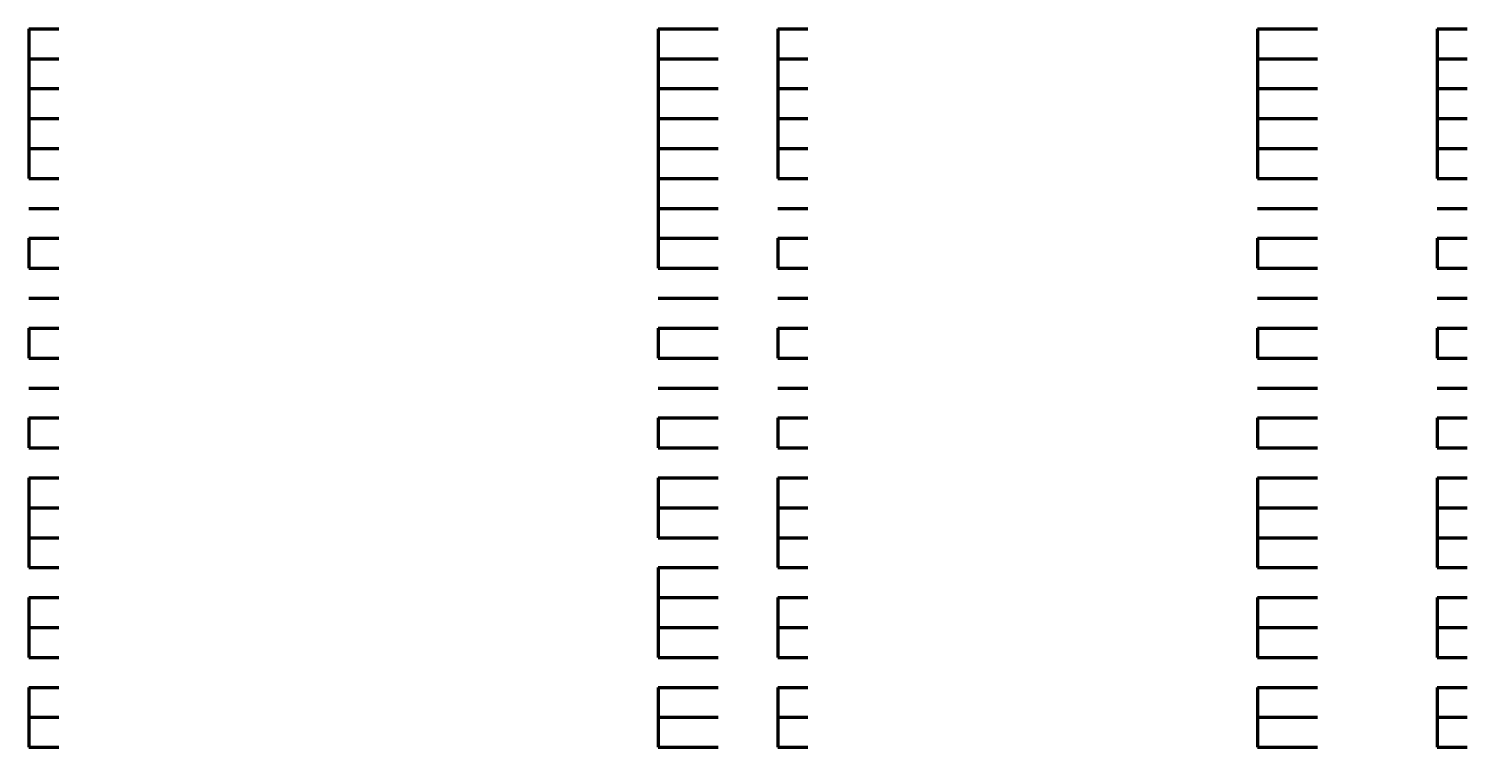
# Model space of a CAD drawing. Header units: inches. Extents: x 16 to 776, y 37 to 575.
# Drawn here: x 654.17 to 662.17, y 352.33 to 356.33 of the extents above; entities that cross this region are included whole.
import ezdxf

# ---------------------------------------------------------------- set-up
doc = ezdxf.new("R2010")
doc.units = ezdxf.units.IN
doc.header["$MEASUREMENT"] = 0
doc.layers.add('P', color=250, linetype='CONTINUOUS', lineweight=100)

msp = doc.modelspace()

# ---------------------------------------------------------------- linework, layer by layer
at = {"layer": 'P', "color": 0, "linetype": 'Continuous'}
for points in [[(654.1667, 356.3333), (654.1667, 356.3333)], [(654.1667, 356.3333), (654.3333, 356.3333)], [(654.1667, 356.3333), (654.1667, 356.3333)], [(654.1667, 356.3333), (654.1667, 356.3333)], [(654.1667, 356.3333), (654.3333, 356.3333)], [(654.1667, 356.3333), (654.3333, 356.3333)], [(654.1667, 356.3333), (654.1667, 356.3333)], [(654.1667, 356.3333), (654.1667, 356.1667)], [(654.1667, 356.3333), (654.3333, 356.3333)], [(654.1667, 356.3333), (654.1667, 356.3333)], [(657.6667, 356.3333), (657.8333, 356.3333)], [(657.6667, 356.3333), (657.6667, 356.3333)], [(657.6667, 356.3333), (657.8333, 356.3333)], [(657.6667, 356.3333), (657.8333, 356.3333)], [(657.6667, 356.3333), (657.6667, 356.1667)], [(657.6667, 356.3333), (657.8333, 356.3333)], [(657.8333, 356.3333), (658, 356.3333)], [(657.8333, 356.3333), (658, 356.3333)], [(657.8333, 356.3333), (658, 356.3333)], [(657.8333, 356.3333), (658, 356.3333)], [(658.3333, 356.3333), (658.5, 356.3333)], [(658.3333, 356.3333), (658.3333, 356.3333)], [(658.3333, 356.3333), (658.5, 356.3333)], [(658.3333, 356.3333), (658.5, 356.3333)], [(658.3333, 356.3333), (658.3333, 356.1667)], [(658.3333, 356.3333), (658.5, 356.3333)], [(658.5, 356.3333), (658.5, 356.3333)], [(658.5, 356.3333), (658.5, 356.3333)], [(658.5, 356.3333), (658.5, 356.3333)], [(658.5, 356.3333), (658.5, 356.3333)], [(661, 356.3333), (661.1667, 356.3333)], [(661, 356.3333), (661, 356.3333)], [(661, 356.3333), (661.1667, 356.3333)], [(661, 356.3333), (661.1667, 356.3333)], [(661, 356.3333), (661, 356.1667)], [(661, 356.3333), (661.1667, 356.3333)], [(661.1667, 356.3333), (661.3333, 356.3333)], [(661.1667, 356.3333), (661.3333, 356.3333)], [(661.1667, 356.3333), (661.3333, 356.3333)], [(661.1667, 356.3333), (661.3333, 356.3333)], [(662, 356.3333), (662, 356.3333)], [(662, 356.3333), (662.1667, 356.3333)], [(662, 356.3333), (662, 356.3333)], [(662, 356.3333), (662, 356.3333)], [(662, 356.3333), (662.1667, 356.3333)], [(662, 356.3333), (662.1667, 356.3333)], [(662, 356.3333), (662, 356.3333)], [(662, 356.3333), (662, 356.1667)], [(662, 356.3333), (662.1667, 356.3333)], [(662, 356.3333), (662, 356.3333)], [(654.1667, 356.1667), (654.1667, 356.1667)], [(654.1667, 356.1667), (654.3333, 356.1667)], [(654.1667, 356.1667), (654.1667, 356)], [(654.1667, 356.1667), (654.3333, 356.1667)], [(654.1667, 356.1667), (654.1667, 356.1667)], [(657.6667, 356.1667), (657.8333, 356.1667)], [(657.6667, 356.1667), (657.6667, 356)], [(657.6667, 356.1667), (657.8333, 356.1667)], [(657.8333, 356.1667), (658, 356.1667)], [(657.8333, 356.1667), (658, 356.1667)], [(658.3333, 356.1667), (658.5, 356.1667)], [(658.3333, 356.1667), (658.3333, 356)], [(658.3333, 356.1667), (658.5, 356.1667)], [(658.5, 356.1667), (658.5, 356.1667)], [(658.5, 356.1667), (658.5, 356.1667)], [(661, 356.1667), (661.1667, 356.1667)], [(661, 356.1667), (661, 356)], [(661, 356.1667), (661.1667, 356.1667)], [(661.1667, 356.1667), (661.3333, 356.1667)], [(661.1667, 356.1667), (661.3333, 356.1667)], [(662, 356.1667), (662, 356.1667)], [(662, 356.1667), (662.1667, 356.1667)], [(662, 356.1667), (662, 356)], [(662, 356.1667), (662.1667, 356.1667)], [(662, 356.1667), (662, 356.1667)], [(654.1667, 356), (654.1667, 356)], [(654.1667, 356), (654.3333, 356)], [(654.1667, 356), (654.1667, 356)], [(654.1667, 356), (654.3333, 356)], [(654.1667, 356), (654.3333, 356)], [(654.1667, 356), (654.1667, 356)], [(654.1667, 356), (654.1667, 355.8333)], [(654.1667, 356), (654.3333, 356)], [(654.1667, 356), (654.1667, 356)], [(657.6667, 356), (657.8333, 356)], [(657.6667, 356), (657.8333, 356)], [(657.6667, 356), (657.8333, 356)], [(657.6667, 356), (657.6667, 355.8333)], [(657.6667, 356), (657.8333, 356)], [(657.8333, 356), (658, 356)], [(657.8333, 356), (658, 356)], [(657.8333, 356), (658, 356)], [(657.8333, 356), (658, 356)], [(658.3333, 356), (658.5, 356)], [(658.3333, 356), (658.5, 356)], [(658.3333, 356), (658.5, 356)], [(658.3333, 356), (658.3333, 355.8333)], [(658.3333, 356), (658.5, 356)], [(658.5, 356), (658.5, 356)], [(658.5, 356), (658.5, 356)], [(658.5, 356), (658.5, 356)], [(658.5, 356), (658.5, 356)], [(661, 356), (661.1667, 356)], [(661, 356), (661.1667, 356)], [(661, 356), (661.1667, 356)], [(661, 356), (661, 355.8333)], [(661, 356), (661.1667, 356)], [(661.1667, 356), (661.3333, 356)], [(661.1667, 356), (661.3333, 356)], [(661.1667, 356), (661.3333, 356)], [(661.1667, 356), (661.3333, 356)], [(662, 356), (662, 356)], [(662, 356), (662.1667, 356)], [(662, 356), (662, 356)], [(662, 356), (662.1667, 356)], [(662, 356), (662.1667, 356)], [(662, 356), (662, 356)], [(662, 356), (662, 355.8333)], [(662, 356), (662.1667, 356)], [(662, 356), (662, 356)], [(654.1667, 355.8333), (654.1667, 355.8333)], [(654.1667, 355.8333), (654.3333, 355.8333)], [(654.1667, 355.8333), (654.1667, 355.6667)], [(654.1667, 355.8333), (654.3333, 355.8333)], [(654.1667, 355.8333), (654.1667, 355.8333)], [(657.6667, 355.8333), (657.8333, 355.8333)], [(657.6667, 355.8333), (657.6667, 355.6667)], [(657.6667, 355.8333), (657.8333, 355.8333)], [(657.8333, 355.8333), (658, 355.8333)], [(657.8333, 355.8333), (658, 355.8333)], [(658.3333, 355.8333), (658.5, 355.8333)], [(658.3333, 355.8333), (658.3333, 355.6667)], [(658.3333, 355.8333), (658.5, 355.8333)], [(658.5, 355.8333), (658.5, 355.8333)], [(658.5, 355.8333), (658.5, 355.8333)], [(661, 355.8333), (661.1667, 355.8333)], [(661, 355.8333), (661, 355.6667)], [(661, 355.8333), (661.1667, 355.8333)], [(661.1667, 355.8333), (661.3333, 355.8333)], [(661.1667, 355.8333), (661.3333, 355.8333)], [(662, 355.8333), (662, 355.8333)], [(662, 355.8333), (662.1667, 355.8333)], [(662, 355.8333), (662, 355.6667)], [(662, 355.8333), (662.1667, 355.8333)], [(662, 355.8333), (662, 355.8333)], [(654.1667, 355.6667), (654.1667, 355.6667)], [(654.1667, 355.6667), (654.3333, 355.6667)], [(654.1667, 355.6667), (654.1667, 355.5)], [(654.1667, 355.6667), (654.3333, 355.6667)], [(654.1667, 355.6667), (654.1667, 355.6667)], [(657.6667, 355.6667), (657.8333, 355.6667)], [(657.6667, 355.6667), (657.6667, 355.5)], [(657.6667, 355.6667), (657.8333, 355.6667)], [(657.8333, 355.6667), (658, 355.6667)], [(657.8333, 355.6667), (658, 355.6667)], [(658.3333, 355.6667), (658.5, 355.6667)], [(658.3333, 355.6667), (658.3333, 355.5)], [(658.3333, 355.6667), (658.5, 355.6667)], [(658.5, 355.6667), (658.5, 355.6667)], [(658.5, 355.6667), (658.5, 355.6667)], [(661, 355.6667), (661.1667, 355.6667)], [(661, 355.6667), (661, 355.5)], [(661, 355.6667), (661.1667, 355.6667)], [(661.1667, 355.6667), (661.3333, 355.6667)], [(661.1667, 355.6667), (661.3333, 355.6667)], [(662, 355.6667), (662, 355.6667)], [(662, 355.6667), (662.1667, 355.6667)], [(662, 355.6667), (662, 355.5)], [(662, 355.6667), (662.1667, 355.6667)], [(662, 355.6667), (662, 355.6667)], [(654.1667, 355.5), (654.1667, 355.5)], [(654.1667, 355.5), (654.3333, 355.5)], [(654.1667, 355.5), (654.1667, 355.5)], [(654.1667, 355.5), (654.1667, 355.5)], [(654.1667, 355.5), (654.3333, 355.5)], [(654.1667, 355.5), (654.3333, 355.5)], [(654.1667, 355.5), (654.1667, 355.5)], [(654.1667, 355.5), (654.3333, 355.5)], [(654.1667, 355.5), (654.1667, 355.5)], [(654.1667, 355.5), (654.3333, 355.5)], [(654.1667, 355.5), (654.1667, 355.5)], [(657.6667, 355.5), (657.8333, 355.5)], [(657.6667, 355.5), (657.8333, 355.5)], [(657.6667, 355.5), (657.8333, 355.5)], [(657.6667, 355.5), (657.6667, 355.3333)], [(657.6667, 355.5), (657.8333, 355.5)], [(657.8333, 355.5), (658, 355.5)], [(657.8333, 355.5), (658, 355.5)], [(657.8333, 355.5), (658, 355.5)], [(657.8333, 355.5), (658, 355.5)], [(658.3333, 355.5), (658.5, 355.5)], [(658.3333, 355.5), (658.3333, 355.5)], [(658.3333, 355.5), (658.5, 355.5)], [(658.3333, 355.5), (658.5, 355.5)], [(658.3333, 355.5), (658.5, 355.5)], [(658.3333, 355.5), (658.5, 355.5)], [(658.5, 355.5), (658.5, 355.5)], [(658.5, 355.5), (658.5, 355.5)], [(658.5, 355.5), (658.5, 355.5)], [(658.5, 355.5), (658.5, 355.5)], [(658.5, 355.5), (658.5, 355.5)], [(661, 355.5), (661.1667, 355.5)], [(661, 355.5), (661, 355.5)], [(661, 355.5), (661.1667, 355.5)], [(661, 355.5), (661.1667, 355.5)], [(661, 355.5), (661.1667, 355.5)], [(661, 355.5), (661.1667, 355.5)], [(661.1667, 355.5), (661.3333, 355.5)], [(661.1667, 355.5), (661.3333, 355.5)], [(661.1667, 355.5), (661.3333, 355.5)], [(661.1667, 355.5), (661.3333, 355.5)], [(661.1667, 355.5), (661.3333, 355.5)], [(662, 355.5), (662, 355.5)], [(662, 355.5), (662.1667, 355.5)], [(662, 355.5), (662, 355.5)], [(662, 355.5), (662, 355.5)], [(662, 355.5), (662.1667, 355.5)], [(662, 355.5), (662.1667, 355.5)], [(662, 355.5), (662, 355.5)], [(662, 355.5), (662.1667, 355.5)], [(662, 355.5), (662, 355.5)], [(662, 355.5), (662.1667, 355.5)], [(662, 355.5), (662, 355.5)], [(654.1667, 355.3333), (654.1667, 355.3333)], [(654.1667, 355.3333), (654.3333, 355.3333)], [(654.1667, 355.3333), (654.1667, 355.3333)], [(654.1667, 355.3333), (654.3333, 355.3333)], [(654.1667, 355.3333), (654.3333, 355.3333)], [(654.1667, 355.3333), (654.1667, 355.3333)], [(657.6667, 355.3333), (657.8333, 355.3333)], [(657.6667, 355.3333), (657.6667, 355.1667)], [(657.6667, 355.3333), (657.8333, 355.3333)], [(657.8333, 355.3333), (658, 355.3333)], [(657.8333, 355.3333), (658, 355.3333)], [(658.3333, 355.3333), (658.5, 355.3333)], [(658.3333, 355.3333), (658.5, 355.3333)], [(658.3333, 355.3333), (658.5, 355.3333)], [(658.5, 355.3333), (658.5, 355.3333)], [(658.5, 355.3333), (658.5, 355.3333)], [(658.5, 355.3333), (658.5, 355.3333)], [(661, 355.3333), (661.1667, 355.3333)], [(661, 355.3333), (661.1667, 355.3333)], [(661, 355.3333), (661.1667, 355.3333)], [(661.1667, 355.3333), (661.3333, 355.3333)], [(661.1667, 355.3333), (661.3333, 355.3333)], [(661.1667, 355.3333), (661.3333, 355.3333)], [(662, 355.3333), (662, 355.3333)], [(662, 355.3333), (662.1667, 355.3333)], [(662, 355.3333), (662, 355.3333)], [(662, 355.3333), (662.1667, 355.3333)], [(662, 355.3333), (662.1667, 355.3333)], [(662, 355.3333), (662, 355.3333)], [(654.1667, 355.1667), (654.1667, 355.1667)], [(654.1667, 355.1667), (654.3333, 355.1667)], [(654.1667, 355.1667), (654.1667, 355)], [(654.1667, 355.1667), (654.3333, 355.1667)], [(654.1667, 355.1667), (654.1667, 355.1667)], [(657.6667, 355.1667), (657.8333, 355.1667)], [(657.6667, 355.1667), (657.6667, 355)], [(657.6667, 355.1667), (657.8333, 355.1667)], [(657.8333, 355.1667), (658, 355.1667)], [(657.8333, 355.1667), (658, 355.1667)], [(658.3333, 355.1667), (658.5, 355.1667)], [(658.3333, 355.1667), (658.3333, 355)], [(658.3333, 355.1667), (658.5, 355.1667)], [(658.5, 355.1667), (658.5, 355.1667)], [(658.5, 355.1667), (658.5, 355.1667)], [(661, 355.1667), (661.1667, 355.1667)], [(661, 355.1667), (661, 355)], [(661, 355.1667), (661.1667, 355.1667)], [(661.1667, 355.1667), (661.3333, 355.1667)], [(661.1667, 355.1667), (661.3333, 355.1667)], [(662, 355.1667), (662, 355.1667)], [(662, 355.1667), (662.1667, 355.1667)], [(662, 355.1667), (662, 355)], [(662, 355.1667), (662.1667, 355.1667)], [(662, 355.1667), (662, 355.1667)], [(654.1667, 355), (654.1667, 355)], [(654.1667, 355), (654.3333, 355)], [(654.1667, 355), (654.1667, 355)], [(654.1667, 355), (654.1667, 355)], [(654.1667, 355), (654.3333, 355)], [(654.1667, 355), (654.3333, 355)], [(654.1667, 355), (654.1667, 355)], [(654.1667, 355), (654.3333, 355)], [(654.1667, 355), (654.1667, 355)], [(654.1667, 355), (654.3333, 355)], [(654.1667, 355), (654.1667, 355)], [(657.6667, 355), (657.8333, 355)], [(657.6667, 355), (657.6667, 355)], [(657.6667, 355), (657.8333, 355)], [(657.6667, 355), (657.8333, 355)], [(657.6667, 355), (657.8333, 355)], [(657.6667, 355), (657.8333, 355)], [(657.8333, 355), (658, 355)], [(657.8333, 355), (658, 355)], [(657.8333, 355), (658, 355)], [(657.8333, 355), (658, 355)], [(657.8333, 355), (658, 355)], [(658.3333, 355), (658.5, 355)], [(658.3333, 355), (658.3333, 355)], [(658.3333, 355), (658.5, 355)], [(658.3333, 355), (658.5, 355)], [(658.3333, 355), (658.5, 355)], [(658.3333, 355), (658.5, 355)], [(658.5, 355), (658.5, 355)], [(658.5, 355), (658.5, 355)], [(658.5, 355), (658.5, 355)], [(658.5, 355), (658.5, 355)], [(658.5, 355), (658.5, 355)], [(661, 355), (661.1667, 355)], [(661, 355), (661, 355)], [(661, 355), (661.1667, 355)], [(661, 355), (661.1667, 355)], [(661, 355), (661.1667, 355)], [(661, 355), (661.1667, 355)], [(661.1667, 355), (661.3333, 355)], [(661.1667, 355), (661.3333, 355)], [(661.1667, 355), (661.3333, 355)], [(661.1667, 355), (661.3333, 355)], [(661.1667, 355), (661.3333, 355)], [(662, 355), (662, 355)], [(662, 355), (662.1667, 355)], [(662, 355), (662, 355)], [(662, 355), (662, 355)], [(662, 355), (662.1667, 355)], [(662, 355), (662.1667, 355)], [(662, 355), (662, 355)], [(662, 355), (662.1667, 355)], [(662, 355), (662, 355)], [(662, 355), (662.1667, 355)], [(662, 355), (662, 355)], [(654.1667, 354.8333), (654.1667, 354.8333)], [(654.1667, 354.8333), (654.3333, 354.8333)], [(654.1667, 354.8333), (654.1667, 354.8333)], [(654.1667, 354.8333), (654.3333, 354.8333)], [(654.1667, 354.8333), (654.3333, 354.8333)], [(654.1667, 354.8333), (654.1667, 354.8333)], [(657.6667, 354.8333), (657.8333, 354.8333)], [(657.6667, 354.8333), (657.8333, 354.8333)], [(657.6667, 354.8333), (657.8333, 354.8333)], [(657.8333, 354.8333), (658, 354.8333)], [(657.8333, 354.8333), (658, 354.8333)], [(657.8333, 354.8333), (658, 354.8333)], [(658.3333, 354.8333), (658.5, 354.8333)], [(658.3333, 354.8333), (658.5, 354.8333)], [(658.3333, 354.8333), (658.5, 354.8333)], [(658.5, 354.8333), (658.5, 354.8333)], [(658.5, 354.8333), (658.5, 354.8333)], [(658.5, 354.8333), (658.5, 354.8333)], [(661, 354.8333), (661.1667, 354.8333)], [(661, 354.8333), (661.1667, 354.8333)], [(661, 354.8333), (661.1667, 354.8333)], [(661.1667, 354.8333), (661.3333, 354.8333)], [(661.1667, 354.8333), (661.3333, 354.8333)], [(661.1667, 354.8333), (661.3333, 354.8333)], [(662, 354.8333), (662, 354.8333)], [(662, 354.8333), (662.1667, 354.8333)], [(662, 354.8333), (662, 354.8333)], [(662, 354.8333), (662.1667, 354.8333)], [(662, 354.8333), (662.1667, 354.8333)], [(662, 354.8333), (662, 354.8333)], [(654.1667, 354.6667), (654.1667, 354.6667)], [(654.1667, 354.6667), (654.3333, 354.6667)], [(654.1667, 354.6667), (654.1667, 354.6667)], [(654.1667, 354.6667), (654.1667, 354.6667)], [(654.1667, 354.6667), (654.3333, 354.6667)], [(654.1667, 354.6667), (654.3333, 354.6667)], [(654.1667, 354.6667), (654.1667, 354.6667)], [(654.1667, 354.6667), (654.1667, 354.5)], [(654.1667, 354.6667), (654.3333, 354.6667)], [(654.1667, 354.6667), (654.1667, 354.6667)], [(657.6667, 354.6667), (657.8333, 354.6667)], [(657.6667, 354.6667), (657.6667, 354.6667)], [(657.6667, 354.6667), (657.8333, 354.6667)], [(657.6667, 354.6667), (657.8333, 354.6667)], [(657.6667, 354.6667), (657.6667, 354.5)], [(657.6667, 354.6667), (657.8333, 354.6667)], [(657.8333, 354.6667), (658, 354.6667)], [(657.8333, 354.6667), (658, 354.6667)], [(657.8333, 354.6667), (658, 354.6667)], [(657.8333, 354.6667), (658, 354.6667)], [(658.3333, 354.6667), (658.5, 354.6667)], [(658.3333, 354.6667), (658.3333, 354.6667)], [(658.3333, 354.6667), (658.5, 354.6667)], [(658.3333, 354.6667), (658.5, 354.6667)], [(658.3333, 354.6667), (658.3333, 354.5)], [(658.3333, 354.6667), (658.5, 354.6667)], [(658.5, 354.6667), (658.5, 354.6667)], [(658.5, 354.6667), (658.5, 354.6667)], [(658.5, 354.6667), (658.5, 354.6667)], [(658.5, 354.6667), (658.5, 354.6667)], [(661, 354.6667), (661.1667, 354.6667)], [(661, 354.6667), (661, 354.6667)], [(661, 354.6667), (661.1667, 354.6667)], [(661, 354.6667), (661.1667, 354.6667)], [(661, 354.6667), (661, 354.5)], [(661, 354.6667), (661.1667, 354.6667)], [(661.1667, 354.6667), (661.3333, 354.6667)], [(661.1667, 354.6667), (661.3333, 354.6667)], [(661.1667, 354.6667), (661.3333, 354.6667)], [(661.1667, 354.6667), (661.3333, 354.6667)], [(662, 354.6667), (662, 354.6667)], [(662, 354.6667), (662.1667, 354.6667)], [(662, 354.6667), (662, 354.6667)], [(662, 354.6667), (662, 354.6667)], [(662, 354.6667), (662.1667, 354.6667)], [(662, 354.6667), (662.1667, 354.6667)], [(662, 354.6667), (662, 354.6667)], [(662, 354.6667), (662, 354.5)], [(662, 354.6667), (662.1667, 354.6667)], [(662, 354.6667), (662, 354.6667)], [(654.1667, 354.5), (654.1667, 354.5)], [(654.1667, 354.5), (654.3333, 354.5)], [(654.1667, 354.5), (654.3333, 354.5)], [(654.1667, 354.5), (654.1667, 354.5)], [(654.1667, 354.5), (654.3333, 354.5)], [(654.1667, 354.5), (654.1667, 354.5)], [(657.6667, 354.5), (657.8333, 354.5)], [(657.6667, 354.5), (657.8333, 354.5)], [(657.6667, 354.5), (657.8333, 354.5)], [(657.8333, 354.5), (658, 354.5)], [(657.8333, 354.5), (658, 354.5)], [(657.8333, 354.5), (658, 354.5)], [(658.3333, 354.5), (658.5, 354.5)], [(658.3333, 354.5), (658.5, 354.5)], [(658.3333, 354.5), (658.5, 354.5)], [(658.5, 354.5), (658.5, 354.5)], [(658.5, 354.5), (658.5, 354.5)], [(658.5, 354.5), (658.5, 354.5)], [(661, 354.5), (661.1667, 354.5)], [(661, 354.5), (661.1667, 354.5)], [(661, 354.5), (661.1667, 354.5)], [(661.1667, 354.5), (661.3333, 354.5)], [(661.1667, 354.5), (661.3333, 354.5)], [(661.1667, 354.5), (661.3333, 354.5)], [(662, 354.5), (662, 354.5)], [(662, 354.5), (662.1667, 354.5)], [(662, 354.5), (662.1667, 354.5)], [(662, 354.5), (662, 354.5)], [(662, 354.5), (662.1667, 354.5)], [(662, 354.5), (662, 354.5)], [(654.1667, 354.3333), (654.1667, 354.3333)], [(654.1667, 354.3333), (654.3333, 354.3333)], [(654.1667, 354.3333), (654.1667, 354.3333)], [(654.1667, 354.3333), (654.3333, 354.3333)], [(654.1667, 354.3333), (654.3333, 354.3333)], [(654.1667, 354.3333), (654.1667, 354.3333)], [(657.6667, 354.3333), (657.8333, 354.3333)], [(657.6667, 354.3333), (657.8333, 354.3333)], [(657.6667, 354.3333), (657.8333, 354.3333)], [(657.8333, 354.3333), (658, 354.3333)], [(657.8333, 354.3333), (658, 354.3333)], [(657.8333, 354.3333), (658, 354.3333)], [(658.3333, 354.3333), (658.5, 354.3333)], [(658.3333, 354.3333), (658.5, 354.3333)], [(658.3333, 354.3333), (658.5, 354.3333)], [(658.5, 354.3333), (658.5, 354.3333)], [(658.5, 354.3333), (658.5, 354.3333)], [(658.5, 354.3333), (658.5, 354.3333)], [(661, 354.3333), (661.1667, 354.3333)], [(661, 354.3333), (661.1667, 354.3333)], [(661, 354.3333), (661.1667, 354.3333)], [(661.1667, 354.3333), (661.3333, 354.3333)], [(661.1667, 354.3333), (661.3333, 354.3333)], [(661.1667, 354.3333), (661.3333, 354.3333)], [(662, 354.3333), (662, 354.3333)], [(662, 354.3333), (662.1667, 354.3333)], [(662, 354.3333), (662, 354.3333)], [(662, 354.3333), (662.1667, 354.3333)], [(662, 354.3333), (662.1667, 354.3333)], [(662, 354.3333), (662, 354.3333)], [(654.1667, 354.1667), (654.1667, 354.1667)], [(654.1667, 354.1667), (654.3333, 354.1667)], [(654.1667, 354.1667), (654.1667, 354.1667)], [(654.1667, 354.1667), (654.1667, 354.1667)], [(654.1667, 354.1667), (654.3333, 354.1667)], [(654.1667, 354.1667), (654.3333, 354.1667)], [(654.1667, 354.1667), (654.1667, 354.1667)], [(654.1667, 354.1667), (654.1667, 354)], [(654.1667, 354.1667), (654.3333, 354.1667)], [(654.1667, 354.1667), (654.1667, 354.1667)], [(657.6667, 354.1667), (657.8333, 354.1667)], [(657.6667, 354.1667), (657.6667, 354.1667)], [(657.6667, 354.1667), (657.8333, 354.1667)], [(657.6667, 354.1667), (657.8333, 354.1667)], [(657.6667, 354.1667), (657.6667, 354)], [(657.6667, 354.1667), (657.8333, 354.1667)], [(657.8333, 354.1667), (658, 354.1667)], [(657.8333, 354.1667), (658, 354.1667)], [(657.8333, 354.1667), (658, 354.1667)], [(657.8333, 354.1667), (658, 354.1667)], [(658.3333, 354.1667), (658.5, 354.1667)], [(658.3333, 354.1667), (658.3333, 354.1667)], [(658.3333, 354.1667), (658.5, 354.1667)], [(658.3333, 354.1667), (658.5, 354.1667)], [(658.3333, 354.1667), (658.3333, 354)], [(658.3333, 354.1667), (658.5, 354.1667)], [(658.5, 354.1667), (658.5, 354.1667)], [(658.5, 354.1667), (658.5, 354.1667)], [(658.5, 354.1667), (658.5, 354.1667)], [(658.5, 354.1667), (658.5, 354.1667)], [(661, 354.1667), (661.1667, 354.1667)], [(661, 354.1667), (661, 354.1667)], [(661, 354.1667), (661.1667, 354.1667)], [(661, 354.1667), (661.1667, 354.1667)], [(661, 354.1667), (661, 354)], [(661, 354.1667), (661.1667, 354.1667)], [(661.1667, 354.1667), (661.3333, 354.1667)], [(661.1667, 354.1667), (661.3333, 354.1667)], [(661.1667, 354.1667), (661.3333, 354.1667)], [(661.1667, 354.1667), (661.3333, 354.1667)], [(662, 354.1667), (662, 354.1667)], [(662, 354.1667), (662.1667, 354.1667)], [(662, 354.1667), (662, 354.1667)], [(662, 354.1667), (662, 354.1667)], [(662, 354.1667), (662.1667, 354.1667)], [(662, 354.1667), (662.1667, 354.1667)], [(662, 354.1667), (662, 354.1667)], [(662, 354.1667), (662, 354)], [(662, 354.1667), (662.1667, 354.1667)], [(662, 354.1667), (662, 354.1667)], [(654.1667, 354), (654.1667, 354)], [(654.1667, 354), (654.3333, 354)], [(654.1667, 354), (654.3333, 354)], [(654.1667, 354), (654.1667, 354)], [(654.1667, 354), (654.3333, 354)], [(654.1667, 354), (654.1667, 354)], [(657.6667, 354), (657.8333, 354)], [(657.6667, 354), (657.8333, 354)], [(657.6667, 354), (657.8333, 354)], [(657.8333, 354), (658, 354)], [(657.8333, 354), (658, 354)], [(657.8333, 354), (658, 354)], [(658.3333, 354), (658.5, 354)], [(658.3333, 354), (658.5, 354)], [(658.3333, 354), (658.5, 354)], [(658.5, 354), (658.5, 354)], [(658.5, 354), (658.5, 354)], [(658.5, 354), (658.5, 354)], [(661, 354), (661.1667, 354)], [(661, 354), (661.1667, 354)], [(661, 354), (661.1667, 354)], [(661.1667, 354), (661.3333, 354)], [(661.1667, 354), (661.3333, 354)], [(661.1667, 354), (661.3333, 354)], [(662, 354), (662, 354)], [(662, 354), (662.1667, 354)], [(662, 354), (662.1667, 354)], [(662, 354), (662, 354)], [(662, 354), (662.1667, 354)], [(662, 354), (662, 354)], [(654.1667, 353.8333), (654.1667, 353.8333)], [(654.1667, 353.8333), (654.3333, 353.8333)], [(654.1667, 353.8333), (654.1667, 353.8333)], [(654.1667, 353.8333), (654.3333, 353.8333)], [(654.1667, 353.8333), (654.1667, 353.8333)], [(654.1667, 353.8333), (654.3333, 353.8333)], [(654.1667, 353.8333), (654.3333, 353.8333)], [(654.1667, 353.8333), (654.1667, 353.8333)], [(654.1667, 353.8333), (654.1667, 353.6667)], [(654.1667, 353.8333), (654.3333, 353.8333)], [(654.1667, 353.8333), (654.1667, 353.8333)], [(657.6667, 353.8333), (657.8333, 353.8333)], [(657.6667, 353.8333), (657.8333, 353.8333)], [(657.6667, 353.8333), (657.8333, 353.8333)], [(657.6667, 353.8333), (657.8333, 353.8333)], [(657.6667, 353.8333), (657.6667, 353.6667)], [(657.6667, 353.8333), (657.8333, 353.8333)], [(657.8333, 353.8333), (658, 353.8333)], [(657.8333, 353.8333), (658, 353.8333)], [(657.8333, 353.8333), (658, 353.8333)], [(657.8333, 353.8333), (658, 353.8333)], [(657.8333, 353.8333), (658, 353.8333)], [(658.3333, 353.8333), (658.5, 353.8333)], [(658.3333, 353.8333), (658.5, 353.8333)], [(658.3333, 353.8333), (658.5, 353.8333)], [(658.3333, 353.8333), (658.5, 353.8333)], [(658.3333, 353.8333), (658.3333, 353.6667)], [(658.3333, 353.8333), (658.5, 353.8333)], [(658.5, 353.8333), (658.5, 353.8333)], [(658.5, 353.8333), (658.5, 353.8333)], [(658.5, 353.8333), (658.5, 353.8333)], [(658.5, 353.8333), (658.5, 353.8333)], [(658.5, 353.8333), (658.5, 353.8333)], [(661, 353.8333), (661.1667, 353.8333)], [(661, 353.8333), (661.1667, 353.8333)], [(661, 353.8333), (661.1667, 353.8333)], [(661, 353.8333), (661.1667, 353.8333)], [(661, 353.8333), (661, 353.6667)], [(661, 353.8333), (661.1667, 353.8333)], [(661.1667, 353.8333), (661.3333, 353.8333)], [(661.1667, 353.8333), (661.3333, 353.8333)], [(661.1667, 353.8333), (661.3333, 353.8333)], [(661.1667, 353.8333), (661.3333, 353.8333)], [(661.1667, 353.8333), (661.3333, 353.8333)], [(662, 353.8333), (662, 353.8333)], [(662, 353.8333), (662.1667, 353.8333)], [(662, 353.8333), (662, 353.8333)], [(662, 353.8333), (662.1667, 353.8333)], [(662, 353.8333), (662, 353.8333)], [(662, 353.8333), (662.1667, 353.8333)], [(662, 353.8333), (662.1667, 353.8333)], [(662, 353.8333), (662, 353.8333)], [(662, 353.8333), (662, 353.6667)], [(662, 353.8333), (662.1667, 353.8333)], [(662, 353.8333), (662, 353.8333)], [(654.1667, 353.6667), (654.1667, 353.6667)], [(654.1667, 353.6667), (654.3333, 353.6667)], [(654.1667, 353.6667), (654.1667, 353.5)], [(654.1667, 353.6667), (654.3333, 353.6667)], [(654.1667, 353.6667), (654.1667, 353.6667)], [(657.6667, 353.6667), (657.8333, 353.6667)], [(657.6667, 353.6667), (657.6667, 353.5)], [(657.6667, 353.6667), (657.8333, 353.6667)], [(657.8333, 353.6667), (658, 353.6667)], [(657.8333, 353.6667), (658, 353.6667)], [(658.3333, 353.6667), (658.5, 353.6667)], [(658.3333, 353.6667), (658.3333, 353.5)], [(658.3333, 353.6667), (658.5, 353.6667)], [(658.5, 353.6667), (658.5, 353.6667)], [(658.5, 353.6667), (658.5, 353.6667)], [(661, 353.6667), (661.1667, 353.6667)], [(661, 353.6667), (661, 353.5)], [(661, 353.6667), (661.1667, 353.6667)], [(661.1667, 353.6667), (661.3333, 353.6667)], [(661.1667, 353.6667), (661.3333, 353.6667)], [(662, 353.6667), (662, 353.6667)], [(662, 353.6667), (662.1667, 353.6667)], [(662, 353.6667), (662, 353.5)], [(662, 353.6667), (662.1667, 353.6667)], [(662, 353.6667), (662, 353.6667)], [(654.1667, 353.5), (654.1667, 353.5)], [(654.1667, 353.5), (654.3333, 353.5)], [(654.1667, 353.5), (654.1667, 353.3333)], [(654.1667, 353.5), (654.3333, 353.5)], [(654.1667, 353.5), (654.1667, 353.5)], [(657.6667, 353.5), (657.8333, 353.5)], [(657.6667, 353.5), (657.8333, 353.5)], [(657.6667, 353.5), (657.8333, 353.5)], [(657.8333, 353.5), (658, 353.5)], [(657.8333, 353.5), (658, 353.5)], [(657.8333, 353.5), (658, 353.5)], [(658.3333, 353.5), (658.5, 353.5)], [(658.3333, 353.5), (658.3333, 353.3333)], [(658.3333, 353.5), (658.5, 353.5)], [(658.5, 353.5), (658.5, 353.5)], [(658.5, 353.5), (658.5, 353.5)], [(661, 353.5), (661.1667, 353.5)], [(661, 353.5), (661, 353.3333)], [(661, 353.5), (661.1667, 353.5)], [(661.1667, 353.5), (661.3333, 353.5)], [(661.1667, 353.5), (661.3333, 353.5)], [(662, 353.5), (662, 353.5)], [(662, 353.5), (662.1667, 353.5)], [(662, 353.5), (662, 353.3333)], [(662, 353.5), (662.1667, 353.5)], [(662, 353.5), (662, 353.5)], [(654.1667, 353.3333), (654.1667, 353.3333)], [(654.1667, 353.3333), (654.3333, 353.3333)], [(654.1667, 353.3333), (654.1667, 353.3333)], [(654.1667, 353.3333), (654.1667, 353.3333)], [(654.1667, 353.3333), (654.3333, 353.3333)], [(654.1667, 353.3333), (654.3333, 353.3333)], [(654.1667, 353.3333), (654.1667, 353.3333)], [(654.1667, 353.3333), (654.3333, 353.3333)], [(654.1667, 353.3333), (654.1667, 353.3333)], [(657.6667, 353.3333), (657.8333, 353.3333)], [(657.6667, 353.3333), (657.8333, 353.3333)], [(657.6667, 353.3333), (657.8333, 353.3333)], [(657.6667, 353.3333), (657.8333, 353.3333)], [(657.6667, 353.3333), (657.6667, 353.1667)], [(657.6667, 353.3333), (657.8333, 353.3333)], [(657.8333, 353.3333), (658, 353.3333)], [(657.8333, 353.3333), (658, 353.3333)], [(657.8333, 353.3333), (658, 353.3333)], [(657.8333, 353.3333), (658, 353.3333)], [(657.8333, 353.3333), (658, 353.3333)], [(658.3333, 353.3333), (658.5, 353.3333)], [(658.3333, 353.3333), (658.3333, 353.3333)], [(658.3333, 353.3333), (658.5, 353.3333)], [(658.3333, 353.3333), (658.5, 353.3333)], [(658.3333, 353.3333), (658.5, 353.3333)], [(658.5, 353.3333), (658.5, 353.3333)], [(658.5, 353.3333), (658.5, 353.3333)], [(658.5, 353.3333), (658.5, 353.3333)], [(658.5, 353.3333), (658.5, 353.3333)], [(661, 353.3333), (661.1667, 353.3333)], [(661, 353.3333), (661, 353.3333)], [(661, 353.3333), (661.1667, 353.3333)], [(661, 353.3333), (661.1667, 353.3333)], [(661, 353.3333), (661.1667, 353.3333)], [(661.1667, 353.3333), (661.3333, 353.3333)], [(661.1667, 353.3333), (661.3333, 353.3333)], [(661.1667, 353.3333), (661.3333, 353.3333)], [(661.1667, 353.3333), (661.3333, 353.3333)], [(662, 353.3333), (662, 353.3333)], [(662, 353.3333), (662.1667, 353.3333)], [(662, 353.3333), (662, 353.3333)], [(662, 353.3333), (662, 353.3333)], [(662, 353.3333), (662.1667, 353.3333)], [(662, 353.3333), (662.1667, 353.3333)], [(662, 353.3333), (662, 353.3333)], [(662, 353.3333), (662.1667, 353.3333)], [(662, 353.3333), (662, 353.3333)], [(654.1667, 353.1667), (654.1667, 353.1667)], [(654.1667, 353.1667), (654.3333, 353.1667)], [(654.1667, 353.1667), (654.1667, 353)], [(654.1667, 353.1667), (654.3333, 353.1667)], [(654.1667, 353.1667), (654.1667, 353.1667)], [(657.6667, 353.1667), (657.8333, 353.1667)], [(657.6667, 353.1667), (657.6667, 353)], [(657.6667, 353.1667), (657.8333, 353.1667)], [(657.8333, 353.1667), (658, 353.1667)], [(657.8333, 353.1667), (658, 353.1667)], [(658.3333, 353.1667), (658.5, 353.1667)], [(658.3333, 353.1667), (658.3333, 353)], [(658.3333, 353.1667), (658.5, 353.1667)], [(658.5, 353.1667), (658.5, 353.1667)], [(658.5, 353.1667), (658.5, 353.1667)], [(661, 353.1667), (661.1667, 353.1667)], [(661, 353.1667), (661, 353)], [(661, 353.1667), (661.1667, 353.1667)], [(661.1667, 353.1667), (661.3333, 353.1667)], [(661.1667, 353.1667), (661.3333, 353.1667)], [(662, 353.1667), (662, 353.1667)], [(662, 353.1667), (662.1667, 353.1667)], [(662, 353.1667), (662, 353)], [(662, 353.1667), (662.1667, 353.1667)], [(662, 353.1667), (662, 353.1667)], [(654.1667, 353), (654.1667, 353)], [(654.1667, 353), (654.3333, 353)], [(654.1667, 353), (654.1667, 353)], [(654.1667, 353), (654.1667, 353)], [(654.1667, 353), (654.3333, 353)], [(654.1667, 353), (654.3333, 353)], [(654.1667, 353), (654.1667, 353)], [(654.1667, 353), (654.1667, 352.8333)], [(654.1667, 353), (654.3333, 353)], [(654.1667, 353), (654.1667, 353)], [(657.6667, 353), (657.8333, 353)], [(657.6667, 353), (657.6667, 353)], [(657.6667, 353), (657.8333, 353)], [(657.6667, 353), (657.8333, 353)], [(657.6667, 353), (657.6667, 352.8333)], [(657.6667, 353), (657.8333, 353)], [(657.8333, 353), (658, 353)], [(657.8333, 353), (658, 353)], [(657.8333, 353), (658, 353)], [(657.8333, 353), (658, 353)], [(658.3333, 353), (658.5, 353)], [(658.3333, 353), (658.3333, 353)], [(658.3333, 353), (658.5, 353)], [(658.3333, 353), (658.5, 353)], [(658.3333, 353), (658.3333, 352.8333)], [(658.3333, 353), (658.5, 353)], [(658.5, 353), (658.5, 353)], [(658.5, 353), (658.5, 353)], [(658.5, 353), (658.5, 353)], [(658.5, 353), (658.5, 353)], [(661, 353), (661.1667, 353)], [(661, 353), (661, 353)], [(661, 353), (661.1667, 353)], [(661, 353), (661.1667, 353)], [(661, 353), (661, 352.8333)], [(661, 353), (661.1667, 353)], [(661.1667, 353), (661.3333, 353)], [(661.1667, 353), (661.3333, 353)], [(661.1667, 353), (661.3333, 353)], [(661.1667, 353), (661.3333, 353)], [(662, 353), (662, 353)], [(662, 353), (662.1667, 353)], [(662, 353), (662, 353)], [(662, 353), (662, 353)], [(662, 353), (662.1667, 353)], [(662, 353), (662.1667, 353)], [(662, 353), (662, 353)], [(662, 353), (662, 352.8333)], [(662, 353), (662.1667, 353)], [(662, 353), (662, 353)], [(654.1667, 352.8333), (654.1667, 352.8333)], [(654.1667, 352.8333), (654.3333, 352.8333)], [(654.1667, 352.8333), (654.3333, 352.8333)], [(654.1667, 352.8333), (654.1667, 352.8333)], [(657.6667, 352.8333), (657.8333, 352.8333)], [(657.6667, 352.8333), (657.8333, 352.8333)], [(657.8333, 352.8333), (658, 352.8333)], [(657.8333, 352.8333), (658, 352.8333)], [(658.3333, 352.8333), (658.5, 352.8333)], [(658.3333, 352.8333), (658.5, 352.8333)], [(658.5, 352.8333), (658.5, 352.8333)], [(658.5, 352.8333), (658.5, 352.8333)], [(661, 352.8333), (661.1667, 352.8333)], [(661, 352.8333), (661.1667, 352.8333)], [(661.1667, 352.8333), (661.3333, 352.8333)], [(661.1667, 352.8333), (661.3333, 352.8333)], [(662, 352.8333), (662, 352.8333)], [(662, 352.8333), (662.1667, 352.8333)], [(662, 352.8333), (662.1667, 352.8333)], [(662, 352.8333), (662, 352.8333)], [(654.1667, 352.6667), (654.1667, 352.6667)], [(654.1667, 352.6667), (654.3333, 352.6667)], [(654.1667, 352.6667), (654.1667, 352.5)], [(654.1667, 352.6667), (654.3333, 352.6667)], [(654.1667, 352.6667), (654.1667, 352.6667)], [(657.6667, 352.6667), (657.8333, 352.6667)], [(657.6667, 352.6667), (657.6667, 352.5)], [(657.6667, 352.6667), (657.8333, 352.6667)], [(657.8333, 352.6667), (658, 352.6667)], [(657.8333, 352.6667), (658, 352.6667)], [(658.3333, 352.6667), (658.5, 352.6667)], [(658.3333, 352.6667), (658.3333, 352.5)], [(658.3333, 352.6667), (658.5, 352.6667)], [(658.5, 352.6667), (658.5, 352.6667)], [(658.5, 352.6667), (658.5, 352.6667)], [(661, 352.6667), (661.1667, 352.6667)], [(661, 352.6667), (661, 352.5)], [(661, 352.6667), (661.1667, 352.6667)], [(661.1667, 352.6667), (661.3333, 352.6667)], [(661.1667, 352.6667), (661.3333, 352.6667)], [(662, 352.6667), (662, 352.6667)], [(662, 352.6667), (662.1667, 352.6667)], [(662, 352.6667), (662, 352.5)], [(662, 352.6667), (662.1667, 352.6667)], [(662, 352.6667), (662, 352.6667)], [(654.1667, 352.5), (654.1667, 352.5)], [(654.1667, 352.5), (654.3333, 352.5)], [(654.1667, 352.5), (654.1667, 352.5)], [(654.1667, 352.5), (654.1667, 352.5)], [(654.1667, 352.5), (654.3333, 352.5)], [(654.1667, 352.5), (654.3333, 352.5)], [(654.1667, 352.5), (654.1667, 352.5)], [(654.1667, 352.5), (654.1667, 352.3333)], [(654.1667, 352.5), (654.3333, 352.5)], [(654.1667, 352.5), (654.1667, 352.5)], [(657.6667, 352.5), (657.8333, 352.5)], [(657.6667, 352.5), (657.6667, 352.5)], [(657.6667, 352.5), (657.8333, 352.5)], [(657.6667, 352.5), (657.8333, 352.5)], [(657.6667, 352.5), (657.6667, 352.3333)], [(657.6667, 352.5), (657.8333, 352.5)], [(657.8333, 352.5), (658, 352.5)], [(657.8333, 352.5), (658, 352.5)], [(657.8333, 352.5), (658, 352.5)], [(657.8333, 352.5), (658, 352.5)], [(658.3333, 352.5), (658.5, 352.5)], [(658.3333, 352.5), (658.3333, 352.5)], [(658.3333, 352.5), (658.5, 352.5)], [(658.3333, 352.5), (658.5, 352.5)], [(658.3333, 352.5), (658.3333, 352.3333)], [(658.3333, 352.5), (658.5, 352.5)], [(658.5, 352.5), (658.5, 352.5)], [(658.5, 352.5), (658.5, 352.5)], [(658.5, 352.5), (658.5, 352.5)], [(658.5, 352.5), (658.5, 352.5)], [(661, 352.5), (661.1667, 352.5)], [(661, 352.5), (661, 352.5)], [(661, 352.5), (661.1667, 352.5)], [(661, 352.5), (661.1667, 352.5)], [(661, 352.5), (661, 352.3333)], [(661, 352.5), (661.1667, 352.5)], [(661.1667, 352.5), (661.3333, 352.5)], [(661.1667, 352.5), (661.3333, 352.5)], [(661.1667, 352.5), (661.3333, 352.5)], [(661.1667, 352.5), (661.3333, 352.5)], [(662, 352.5), (662, 352.5)], [(662, 352.5), (662.1667, 352.5)], [(662, 352.5), (662, 352.5)], [(662, 352.5), (662, 352.5)], [(662, 352.5), (662.1667, 352.5)], [(662, 352.5), (662.1667, 352.5)], [(662, 352.5), (662, 352.5)], [(662, 352.5), (662, 352.3333)], [(662, 352.5), (662.1667, 352.5)], [(662, 352.5), (662, 352.5)], [(654.1667, 352.3333), (654.1667, 352.3333)], [(654.1667, 352.3333), (654.3333, 352.3333)], [(654.1667, 352.3333), (654.3333, 352.3333)], [(654.1667, 352.3333), (654.1667, 352.3333)], [(657.6667, 352.3333), (657.8333, 352.3333)], [(657.6667, 352.3333), (657.8333, 352.3333)], [(657.8333, 352.3333), (658, 352.3333)], [(657.8333, 352.3333), (658, 352.3333)], [(658.3333, 352.3333), (658.5, 352.3333)], [(658.3333, 352.3333), (658.5, 352.3333)], [(658.5, 352.3333), (658.5, 352.3333)], [(658.5, 352.3333), (658.5, 352.3333)], [(661, 352.3333), (661.1667, 352.3333)], [(661, 352.3333), (661.1667, 352.3333)], [(661.1667, 352.3333), (661.3333, 352.3333)], [(661.1667, 352.3333), (661.3333, 352.3333)], [(662, 352.3333), (662, 352.3333)], [(662, 352.3333), (662.1667, 352.3333)], [(662, 352.3333), (662.1667, 352.3333)], [(662, 352.3333), (662, 352.3333)]]:
    msp.add_lwpolyline(points, dxfattribs=at)

doc.saveas('drawing.dxf')
